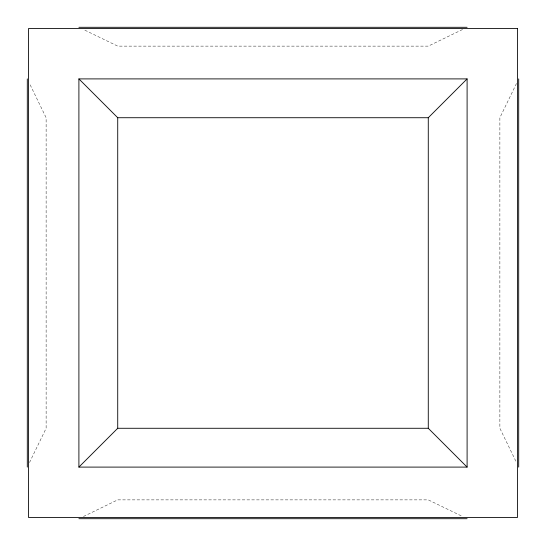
<?xml version="1.0" encoding="UTF-8"?>
<svg xmlns="http://www.w3.org/2000/svg" width="546" height="546" viewBox="0 0 546 546"><rect width="100%" height="100%" fill="white"/><g stroke="black" fill="none" stroke-linecap="round" stroke-linejoin="round"><path stroke-width="0.41" stroke-dasharray="2.73 2.05" d="M29.511 462.53L46.123 428.276L46.123 117.724L29.511 83.47M516.489 83.47L499.877 117.724L499.877 428.276L516.489 462.53M462.53 29.511L428.276 46.123L117.724 46.123L83.47 29.511M83.47 516.489L117.724 499.877L428.276 499.877L462.53 516.489"/><path stroke-width="0.82" d="M78.904 467.096L117.724 428.276L117.724 117.724L78.904 78.904L467.096 78.904L467.096 467.096L78.904 467.096L78.904 78.904M117.724 117.724L428.276 117.724L467.096 78.904M78.904 27.3L467.096 27.3M117.724 428.276L428.276 428.276L467.096 467.096M78.904 518.7L467.096 518.7M518.7 78.904L518.7 467.096M428.276 117.724L428.276 428.276M27.3 78.904L27.3 467.096M517.471 28.528L28.528 28.528L28.528 517.471L517.471 517.471L517.471 28.528"/></g></svg>
